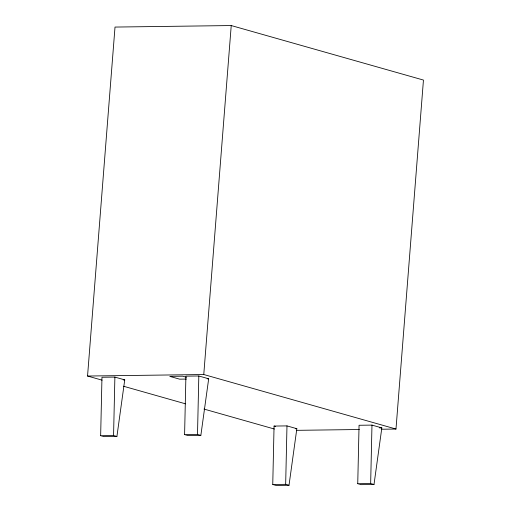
<?xml version="1.0" encoding="UTF-8"?>
<svg xmlns="http://www.w3.org/2000/svg" width="511" height="511" viewBox="0 0 511 511"><rect width="100%" height="100%" fill="white"/><g stroke="black" fill="none" stroke-linecap="round" stroke-linejoin="round"><path stroke-width="0.77" d="M100.654 435.691L101.97 377.259L114.886 377.086L124.741 379.884L116.917 436.471L104.008 436.637L100.654 435.691L113.57 435.519L116.917 436.471M113.57 435.519L114.886 377.086M184.592 434.593L185.908 376.16L198.817 375.987L208.68 378.785L200.855 435.372L187.939 435.538L184.592 434.593L197.501 434.42L200.855 435.372M197.501 434.42L198.817 375.987M272.753 484.498L274.062 426.065L286.978 425.899L296.84 428.697L289.015 485.284L276.1 485.45L272.753 484.498L285.662 484.332L289.015 485.284M285.662 484.332L286.978 425.899M357.745 483.7L359.061 425.267L371.976 425.101L381.832 427.899L374.007 484.485L361.098 484.652L357.745 483.7L370.66 483.534L374.007 484.485M370.66 483.534L371.976 425.101M102.098 380.165L87.547 376.039L115.013 27.07L231.234 25.55L423.453 80.067L395.987 429.036L381.66 429.227M395.987 429.036L203.768 374.518L231.234 25.55M87.547 376.039L203.768 374.518M123.228 379.903L124.741 379.884M186.464 379.073L179.623 379.162L169.767 376.371L182.676 376.198L186.47 377.278M207.159 378.804L208.68 378.785M295.32 428.716L296.84 428.697M379.552 427.924L381.832 427.899M296.489 430.339L359.374 429.515M274.062 426.065L275.582 426.5M123.541 386.246L185.576 403.843M203.953 409.055L274.407 429.036"/></g></svg>
